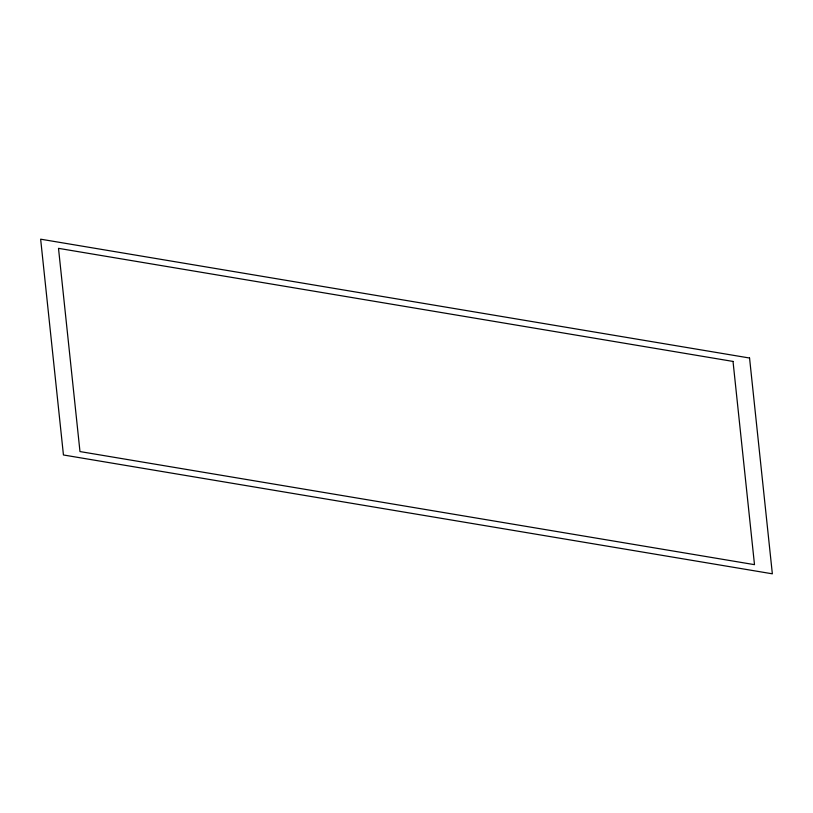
<?xml version="1.0" encoding="UTF-8"?>
<svg xmlns="http://www.w3.org/2000/svg" width="813" height="813" viewBox="0 0 813 813"><rect width="100%" height="100%" fill="white"/><g stroke="black" fill="none" stroke-linecap="round" stroke-linejoin="round"><path stroke-width="1.22" d="M749.556 358.025L40.65 239.185L63.444 454.975L772.35 573.815L749.556 358.025M733.021 361.429L58.506 248.341L79.979 451.571L754.494 564.659L733.021 361.429"/></g></svg>
